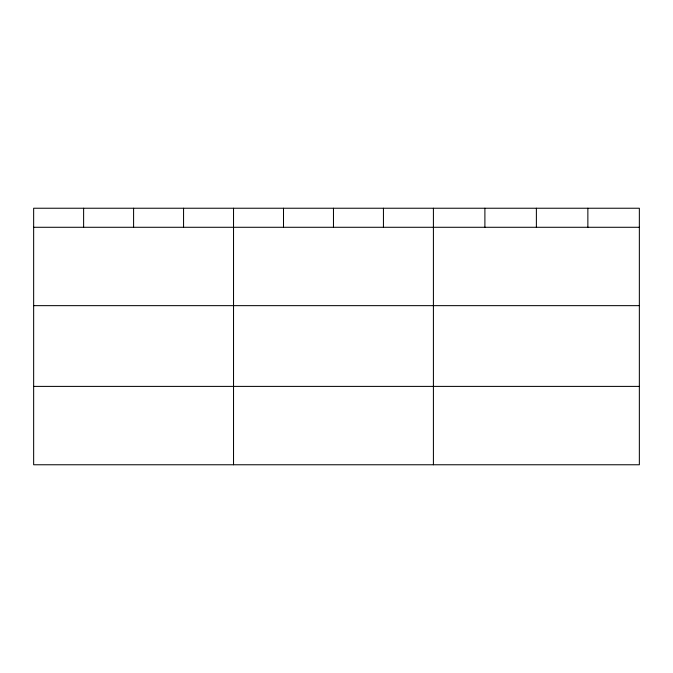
<?xml version="1.0" encoding="UTF-8"?>
<svg xmlns="http://www.w3.org/2000/svg" width="673" height="673" viewBox="0 0 673 673"><rect width="100%" height="100%" fill="white"/><g stroke="black" fill="none" stroke-linecap="round" stroke-linejoin="round"><path stroke-width="1.01" d="M639.35 305.651L639.35 208.235L33.65 208.235L33.65 464.765L639.35 464.765L639.35 305.651L33.65 305.651M33.65 227.281L639.35 227.281M33.65 386.395L639.35 386.395M587.865 208.235L587.865 227.281M536.381 208.235L536.381 227.281M484.897 208.235L484.897 227.281M433.412 208.235L433.412 464.765M383.442 208.235L383.442 227.281M333.471 208.235L333.471 227.281M283.501 208.235L283.501 227.281M233.531 208.235L233.531 464.765M183.561 208.235L183.561 227.281M133.591 208.235L133.591 227.281M83.62 208.235L83.62 227.281"/></g></svg>
